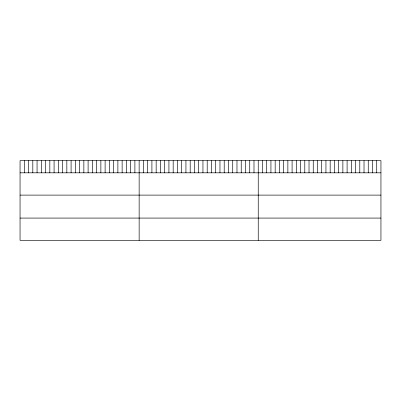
<?xml version="1.0" encoding="UTF-8"?>
<svg xmlns="http://www.w3.org/2000/svg" width="401" height="401" viewBox="0 0 401 401"><rect width="100%" height="100%" fill="white"/><g stroke="black" fill="none" stroke-linecap="round" stroke-linejoin="round"><path stroke-width="0.6" d="M380.95 172.816L380.95 240.369L20.05 240.369L20.05 160.631L380.95 160.631L380.95 172.816L20.05 172.816M20.05 195.107L380.95 195.107M20.05 218.079L380.95 218.079M376.719 160.631L376.719 172.816M372.489 160.631L372.489 172.816M368.258 160.631L368.258 172.816M364.023 160.631L364.023 172.816M359.792 160.631L359.792 172.816M355.562 160.631L355.562 172.816M351.331 160.631L351.331 172.816M347.101 160.631L347.101 172.816M342.87 160.631L342.87 172.816M338.639 160.631L338.639 172.816M334.404 160.631L334.404 172.816M330.173 160.631L330.173 172.816M325.943 160.631L325.943 172.816M321.712 160.631L321.712 172.816M317.482 160.631L317.482 172.816M313.251 160.631L313.251 172.816M309.021 160.631L309.021 172.816M304.79 160.631L304.79 172.816M300.555 160.631L300.555 172.816M296.324 160.631L296.324 172.816M292.093 160.631L292.093 172.816M287.863 160.631L287.863 172.816M283.632 160.631L283.632 172.816M279.402 160.631L279.402 172.816M275.171 160.631L275.171 172.816M270.936 160.631L270.936 172.816M266.705 160.631L266.705 172.816M262.475 160.631L262.475 172.816M258.244 160.631L258.244 240.369M253.988 160.631L253.988 172.816M249.738 160.631L249.738 172.816M245.482 160.631L245.482 172.816M241.232 160.631L241.232 172.816M236.976 160.631L236.976 172.816M232.725 160.631L232.725 172.816M228.47 160.631L228.47 172.816M224.214 160.631L224.214 172.816M219.964 160.631L219.964 172.816M215.708 160.631L215.708 172.816M211.457 160.631L211.457 172.816M207.202 160.631L207.202 172.816M202.951 160.631L202.951 172.816M198.695 160.631L198.695 172.816M194.44 160.631L194.44 172.816M190.189 160.631L190.189 172.816M185.934 160.631L185.934 172.816M181.683 160.631L181.683 172.816M177.427 160.631L177.427 172.816M173.177 160.631L173.177 172.816M168.921 160.631L168.921 172.816M164.666 160.631L164.666 172.816M160.415 160.631L160.415 172.816M156.159 160.631L156.159 172.816M151.909 160.631L151.909 172.816M147.653 160.631L147.653 172.816M143.403 160.631L143.403 172.816M139.147 160.631L139.147 240.369M134.891 160.631L134.891 172.816M130.641 160.631L130.641 172.816M126.385 160.631L126.385 172.816M122.135 160.631L122.135 172.816M117.879 160.631L117.879 172.816M113.628 160.631L113.628 172.816M109.373 160.631L109.373 172.816M105.117 160.631L105.117 172.816M100.867 160.631L100.867 172.816M96.611 160.631L96.611 172.816M92.36 160.631L92.36 172.816M88.105 160.631L88.105 172.816M83.854 160.631L83.854 172.816M79.599 160.631L79.599 172.816M75.343 160.631L75.343 172.816M71.092 160.631L71.092 172.816M66.837 160.631L66.837 172.816M62.586 160.631L62.586 172.816M58.33 160.631L58.33 172.816M54.08 160.631L54.08 172.816M49.824 160.631L49.824 172.816M45.569 160.631L45.569 172.816M41.318 160.631L41.318 172.816M37.062 160.631L37.062 172.816M32.812 160.631L32.812 172.816M28.556 160.631L28.556 172.816M24.306 160.631L24.306 172.816"/></g></svg>
